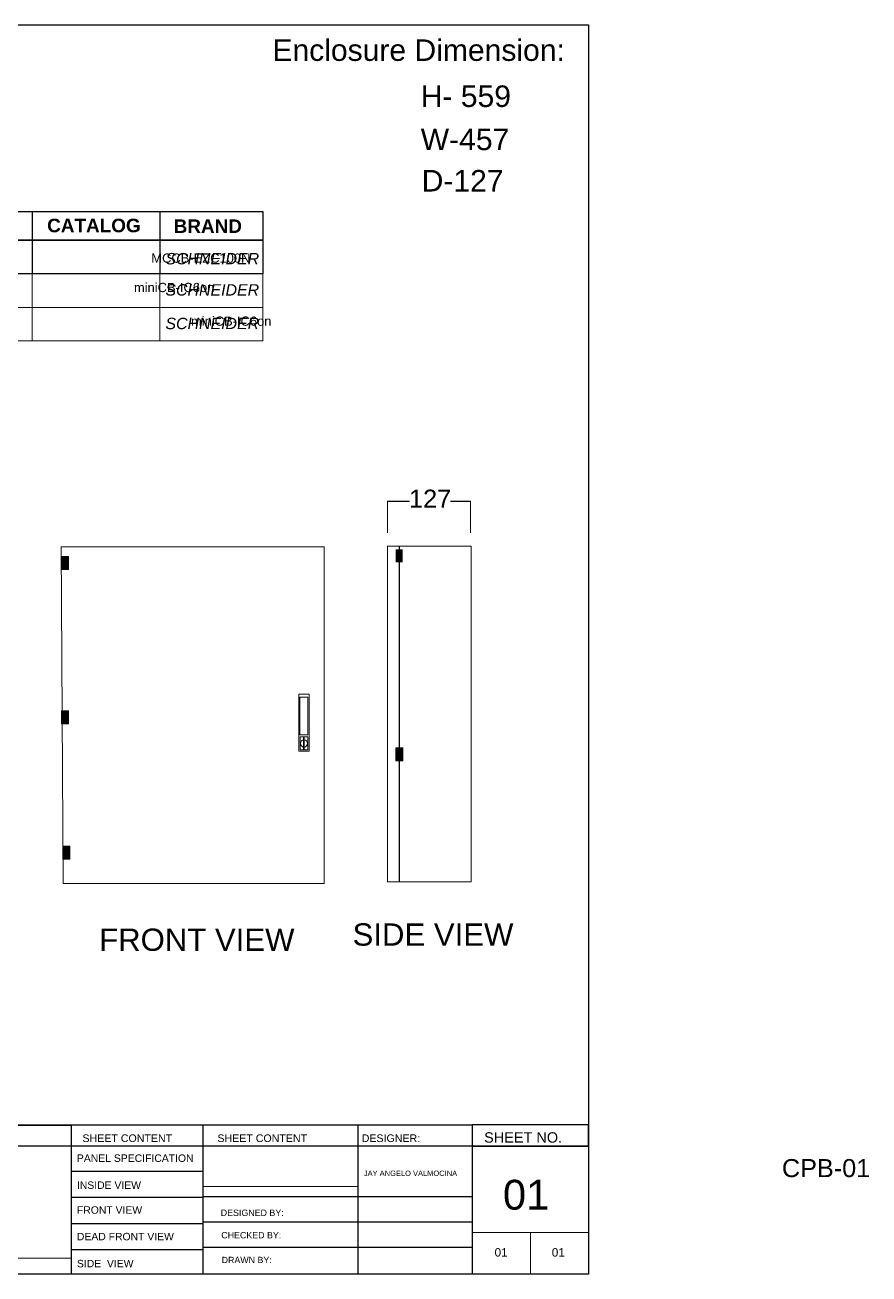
# Model space of a CAD drawing. Header units: inches. Extents: x 18739 to 22272, y 3658 to 7913.
# Drawn here: x 21899.7 to 22040.1, y 5918.5 to 6126.3 of the extents above; entities that cross this region are included whole.
import ezdxf

# ---------------------------------------------------------------- set-up
doc = ezdxf.new("R2010")
doc.units = ezdxf.units.IN
doc.header["$MEASUREMENT"] = 0
doc.layers.add('DOOR', color=1, linetype='Continuous')
doc.layers.add('ENCLOSRURE', color=7, linetype='Continuous', lineweight=20)
doc.styles.get("Standard").update_dxf_attribs({"font": 'arial.ttf'})
doc.styles.add('style2', font='swissk.ttf')

msp = doc.modelspace()

# ---------------------------------------------------------------- hatches: boundary and pattern name
at = {"layer": 'ENCLOSRURE'}
h = msp.add_hatch(color=0, dxfattribs=at)
h.dxf.hatch_style = 1
h.paths.add_polyline_path([(21962.54552, 6039.05937), (21961.37859, 6039.05937), (21961.37859, 6036.89362), (21962.54552, 6036.89362)])
h = msp.add_hatch(color=0, dxfattribs=at)
h.dxf.hatch_style = 1
h.paths.add_polyline_path([(21906.94798, 6037.90317), (21905.78031, 6037.90317), (21905.78031, 6035.73743), (21906.94798, 6035.73743)])
h = msp.add_hatch(color=0, dxfattribs=at)
h.dxf.hatch_style = 1
h.paths.add_polyline_path([(21906.94798, 6012.20714), (21905.78031, 6012.20714), (21905.78031, 6010.0414), (21906.94798, 6010.0414)])
h = msp.add_hatch(color=0, dxfattribs=at)
h.dxf.hatch_style = 1
h.paths.add_polyline_path([(21962.54552, 6006.04087), (21961.37859, 6006.04087), (21961.37859, 6003.87513), (21962.54552, 6003.87513)])
h = msp.add_hatch(color=0, dxfattribs=at)
h.dxf.hatch_style = 1
h.paths.add_polyline_path([(21907.20076, 5989.68178), (21906.03308, 5989.68178), (21906.03308, 5987.51604), (21907.20076, 5987.51604)])

# ---------------------------------------------------------------- linework, layer by layer
for p, q in [((21900.93852, 6095.2854), (21900.93852, 6084.91034)), ((21922.16724, 6095.2854), (21922.16724, 6084.91034)), ((21961.97456, 6039.61059), (21961.97456, 6039.04004)), ((21726.24665, 5943.3381, 0.00935), (21974.09426, 5943.3381, 0.00935)), ((21929.35195, 5918.51513, 0.01028), (21929.35195, 5943.27902, 0.01028)), ((21955.1405, 5918.51513, 0.01028), (21955.1405, 5943.27902, 0.01028)), ((21974.09426, 5943.3381, 0.01028), (21974.09426, 5918.52107, 0.01028)), ((21993.35656, 5939.78844, 0.01028), (21795.03453, 5939.78842, -0.00122)), ((21929.35195, 5935.58346, 77.40414), (21907.3758, 5935.58346, 77.40583)), ((21929.35195, 5931.22625, 77.40414), (21907.3758, 5931.22625, 77.40583)), ((21974.09426, 5931.35817, 0.00863), (21929.35195, 5931.35817, 0.01028)), ((21929.35195, 5926.86904, 77.40414), (21907.3758, 5926.86904, 77.40583)), ((21974.09426, 5927.14304, 0.00863), (21929.35689, 5927.14304, 0.01028)), ((21929.35195, 5922.51183, 77.40414), (21907.3758, 5922.51183, 77.40583)), ((21974.09426, 5922.92791, 0.00863), (21929.35195, 5922.92791, 0.01027))]:
    msp.add_line(p, q)
at = {"color": 251, "true_color": 0x636466}
for p, q in [((21959.99792, 6047.06871), (21963.68321, 6047.06871)), ((21970.46738, 6047.06871), (21973.80021, 6047.06871))]:
    msp.add_line(p, q, dxfattribs=at)
at = {"color": 0}
msp.add_line((21961.93591, 6038.63007), (21961.93591, 5983.74783), dxfattribs=at)
at = {"elevation": 0.01028}
for points in [[(21726.24665, 5918.51513), (21726.24665, 6126.32022), (21993.4585, 6126.32022), (21993.4585, 5918.51513)], [(21907.3758, 5918.51513), (21840.7826, 5918.51513), (21840.7826, 5943.27902), (21907.3758, 5943.27902)], [(21974.09425, 5939.78844), (21993.4585, 5939.7761), (21993.4585, 5943.36076), (21974.09425, 5943.3381)]]:
    msp.add_lwpolyline(points, close=True, dxfattribs=at)
for points in [[(21874.9759, 6095.2854), (21939.29557, 6095.2854), (21939.29557, 6090.49304), (21874.9759, 6090.49304)], [(21874.9759, 6090.49304), (21939.29557, 6090.49304), (21939.29557, 6084.91034), (21874.9759, 6084.91034)]]:
    msp.add_lwpolyline(points)
at = {"layer": 'ENCLOSRURE'}
for p, q in [((21900.93852, 6084.91034), (21900.93852, 6079.32763)), ((21922.16724, 6084.91034), (21922.16724, 6079.32763)), ((21900.93852, 6079.32763), (21900.93852, 6073.74493)), ((21922.16724, 6079.32763), (21922.16724, 6073.74493))]:
    msp.add_line(p, q, dxfattribs=at)
at = {"layer": 'ENCLOSRURE', "color": 252}
for p, q in [((21959.99792, 6041.84754), (21959.99792, 6047.06871)), ((21973.80021, 6041.84754), (21973.80021, 6047.06871))]:
    msp.add_line(p, q, dxfattribs=at)
at = {"layer": 'ENCLOSRURE', "color": 0}
for p, q in [((21929.35195, 5933.07726), (21955.1405, 5933.07726)), ((21974.09426, 5925.44097), (21993.4585, 5925.44097)), ((21983.77638, 5925.44097), (21983.80093, 5918.51513, 0.01028)), ((21840.84679, 5921.15757, 0.01028), (21907.37299, 5921.15757, -0.16217))]:
    msp.add_line(p, q, dxfattribs=at)
at = {"layer": 'ENCLOSRURE'}
for points in [[(21939.29557, 6079.32763), (21817.51186, 6079.32763), (21817.51186, 6084.91034), (21939.29557, 6084.91034)], [(21939.29557, 6073.74493), (21817.51186, 6073.74493), (21817.51186, 6079.32763), (21939.29557, 6079.32763)], [(21905.75911, 6039.47518), (21949.47817, 6039.47518), (21949.47817, 5983.50533), (21906.04777, 5983.50533)], [(21959.99792, 6039.60757), (21973.90724, 6039.60757), (21973.90724, 5983.76021), (21959.99792, 5983.76021)]]:
    msp.add_lwpolyline(points, close=True, dxfattribs=at)
at = {"layer": 'ENCLOSRURE', "color": 0}
for points in [[(21905.78031, 6037.90317), (21906.95008, 6037.90317), (21906.95008, 6035.73743), (21905.78031, 6035.73743)], [(21905.78031, 6012.20714), (21906.95008, 6012.20714), (21906.95008, 6010.0414), (21905.78031, 6010.0414)], [(21961.37859, 6006.04087), (21962.54552, 6006.04087), (21962.54552, 6003.87513), (21961.37859, 6003.87513)], [(21906.03308, 5989.68178), (21907.20286, 5989.68178), (21907.20286, 5987.51604), (21906.03308, 5987.51604)]]:
    msp.add_lwpolyline(points, close=True, dxfattribs=at)
at = {"layer": 'ENCLOSRURE', "color": 7}
msp.add_lwpolyline([(21945.268, 6014.98489), (21946.96994, 6014.98489), (21946.96994, 6005.48668), (21945.268, 6005.48668)], close=True, dxfattribs=at)
at = {"layer": 'ENCLOSRURE', "color": 8}
for points in [[(21945.45159, 6014.50622), (21946.7807, 6014.50622), (21946.7807, 6008.22519), (21945.45159, 6008.22519)], [(21945.48341, 6007.86131), (21946.77833, 6007.86131), (21946.77833, 6005.75063), (21945.48341, 6005.75063)], [(21946.03095, 6007.85451), (21946.17453, 6007.85451), (21946.17453, 6005.75795), (21946.03095, 6005.75795)]]:
    msp.add_lwpolyline(points, close=True, dxfattribs=at)
at = {"layer": 'ENCLOSRURE', "color": 9}
msp.add_circle((21946.1172, 6006.78011), 0.5902, dxfattribs=at)

# ---------------------------------------------------------------- texts
at = {"color": 0}
msp.add_text('SHEET NO.', height=1.724581, dxfattribs=at).set_placement((21976.07211, 5940.37692, 335.18722))
at = {"attachment_point": 1}
for s, width, gutter_width, heights, insert, char_height in [('\\pt6.1559;{\\fArial|b1|i0|c0|p34;\\H1.0975x;CATALOG\\P}', 2.7127744, 1, [0], (21903.4082, 6094.08529), 2.0519552), ('\\pt6.1559;{\\fArial|b1|i0|c0|p34;\\H1.0975x;BRAND\\P}', 2.7127744, 1, [0], (21924.4432, 6093.97159), 2.0519552), ('{\\fArial|b0|i1|c0|p34;\\H1.0975x;SCHNEIDER }', 8.8886288, 1, [0.83509], (21923.07604, 6088.38848), 1.726423), ('{\\fArial|b0|i1|c0|p34;\\H1.0975x;SCHNEIDER }', 8.8886288, 1, [0.83509], (21923.07604, 6083.19426), 1.726423), ('{\\fArial|b0|i1|c0|p34;\\H1.0975x;SCHNEIDER }', 8.8886288, 1, [0.83509], (21923.07604, 6077.61156), 1.726423), ('SIDE VIEW', 54.121808, 23.56707, [0.83509], (21954.19963, 5976.85343), 3.70656), ('FRONT VIEW', 54.121808, 23.56707, [0.83509], (21912.04536, 5975.98765), 3.70656), ('DESIGNED BY:', 91.7572825, 1, [0.83509], (21932.27511, 5929.23489, 0.01028), 1.0537831), ('CHECKED BY:', 91.7572825, 1, [0.83509], (21932.364, 5925.50074, 0.01028), 1.0537831), ('DRAWN BY:', 91.7572825, 1, [0.83509], (21932.42237, 5921.37773, 0.01028), 1.053783)]:
    msp.add_mtext_dynamic_manual_height_columns(s, width=width, gutter_width=gutter_width, heights=heights, dxfattribs=dict(at, insert=insert, char_height=char_height))
note = msp.add_mtext_dynamic_manual_height_columns('\\pt4.205;{\\H1.0975x;MCCB-EZC100N\\P\\P}', width=2.7313605, gutter_width=13.95132, heights=[0.83509, 0], dxfattribs=dict(insert=(21904.04581, 6088.30256), char_height=1.4016827, attachment_point=1))
for column, words in zip(note.columns.linked_columns, ['\\pt4.205;{\\H1.0975x;\\P \\P}']):
    column.text = words
note = msp.add_mtext_dynamic_manual_height_columns('{\\H1.0975x;miniCB-IC6on\\P}', width=2.7313605, gutter_width=11.20509, heights=[0.83509, 0], dxfattribs=dict(insert=(21903.90405, 6083.41445), char_height=1.4016827, attachment_point=1))
for column, words in zip(note.columns.linked_columns, ['{\\H1.0975x;\\P\\pt4.205; \\P}']):
    column.text = words
note = msp.add_mtext_dynamic_manual_height_columns('{\\H1.0975x;miniCB-IC6on\\P}', width=2.7313605, gutter_width=20.6969, heights=[0.83509, 0], dxfattribs=dict(insert=(21903.90405, 6077.81791), char_height=1.4016827, attachment_point=1))
for column, words in zip(note.columns.linked_columns, ['{\\H1.0975x;\\P\\pt4.205;\\P \\P}']):
    column.text = words
at = {"color": 0, "attachment_point": 1}
for s, width, insert, char_height in [('SHEET CONTENT', 70.8771784, (21909.28001, 5941.74328, 0.01028), 1.2645397), ('SHEET CONTENT', 70.8771784, (21931.7231, 5941.74328, 0.01028), 1.2645397), ('DESIGNER:', 40.9522683, (21955.72368, 5941.74328, 0.01028), 1.26454)]:
    msp.add_mtext_dynamic_manual_height_columns(s, width=width, gutter_width=1, heights=[0.83509], dxfattribs=dict(at, insert=insert, char_height=char_height))
note = msp.add_mtext_dynamic_manual_height_columns('CPB-01\\P', width=91.7572825, gutter_width=0, heights=[0.83509, 0], dxfattribs=dict(insert=(21933.84585, 5937.6388, 0.02932), char_height=3.004152, attachment_point=1, style='style2'))
at = {"layer": 'DOOR', "color": 253, "lineweight": 0, "style": 'style2'}
msp.add_text('01', height=4.965208, dxfattribs=at).set_placement((21979.20451, 5929.22476, -59.30362))
at = {"layer": 'ENCLOSRURE', "color": 0}
for s, height, p in [('Enclosure Dimension:', 3.5801425, (21940.86765, 6120.34381)), ('H- 559', 3.580142, (21965.53848, 6112.6797)), ('W-457', 3.580142, (21965.53848, 6105.49516)), ('D-127', 3.580142, (21965.69617, 6098.6154)), ('PANEL SPECIFICATION', 1.2370564, (21908.35654, 5937.17438)), ('INSIDE VIEW', 1.2370564, (21908.35654, 5932.67745)), ('FRONT VIEW', 1.237056, (21908.35654, 5928.54395)), ('DEAD FRONT VIEW', 1.2370564, (21908.35654, 5924.12538)), ('01', 1.401898, (21977.8161, 5921.41723)), ('01', 1.401898, (21987.32982, 5921.41723)), ('SIDE  VIEW', 1.237056, (21908.35654, 5919.63554))]:
    msp.add_text(s, height=height, dxfattribs=at).set_placement(p)
at = {"layer": 'ENCLOSRURE'}
msp.add_text('127', height=3.016662, dxfattribs=at).set_placement((21963.5822, 6045.99843))
at = {"layer": 'ENCLOSRURE', "color": 0, "style": 'style2'}
msp.add_text('JAY ANGELO VALMOCINA', height=0.8920085, dxfattribs=at).set_placement((21956.08055, 5934.82863))

doc.saveas('drawing.dxf')
